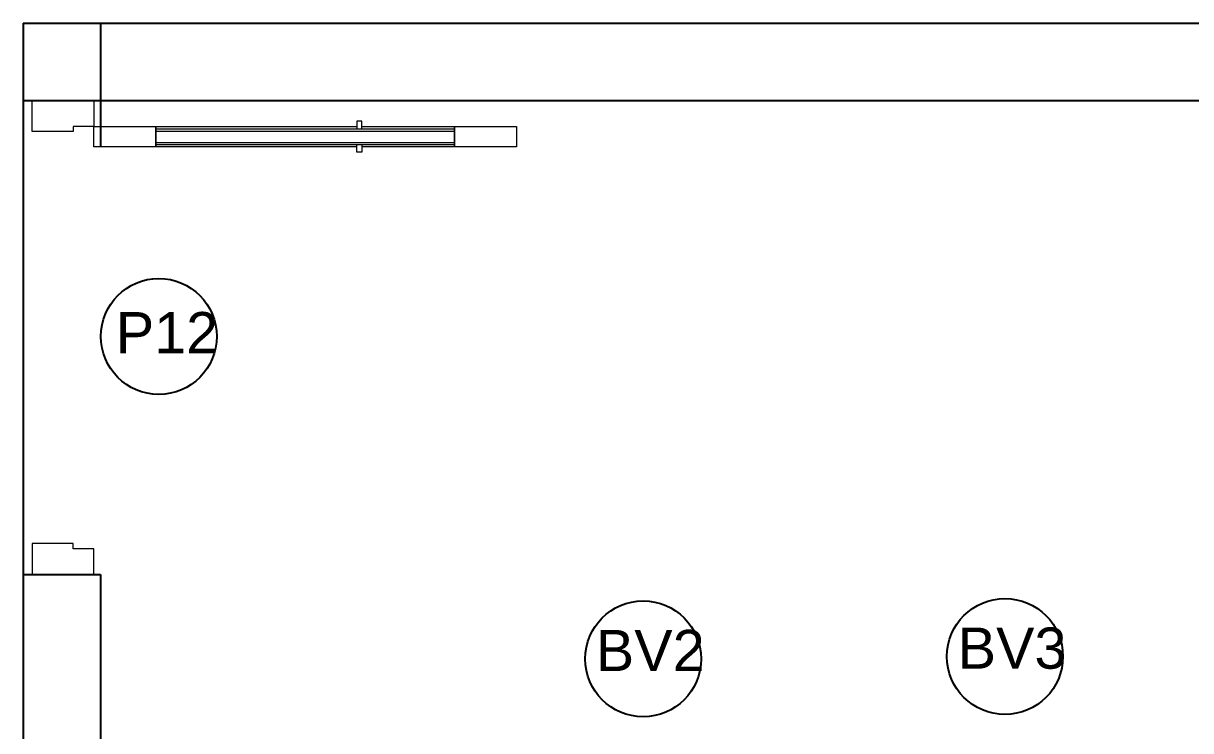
# Model space of a CAD drawing. Header units: centimetres. Extents: x -9 to 689, y 2 to 1997.
# Drawn here: x 14.4 to 241, y 1859.3 to 1996.6 of the extents above; entities that cross this region are included whole.
import ezdxf

# ---------------------------------------------------------------- set-up
doc = ezdxf.new("R2010")
doc.units = ezdxf.units.CM
doc.header["$MEASUREMENT"] = 0
for name, color, linetype in [('#STOPKONTAK', 9, 'Continuous'), ('ARS-Dinding', 7, 'Continuous'), ('ARS-FURNITURE', 252, 'Continuous'), ('ARS-LANTAI', 2, 'Continuous'), ('ARS-Perabot', 9, 'Continuous'), ('TEKS', 7, 'Continuous')]:
    doc.layers.add(name, color=color, linetype=linetype)
doc.layers.add('ARS-KUSEN', color=25, linetype='Continuous', lineweight=9)
doc.styles.get("Standard").update_dxf_attribs({"font": 'arial.ttf'})

# ---------------------------------------------------------------- blocks, each defined once
blk = doc.blocks.new('pintu 80')
at = {"layer": 'ARS-KUSEN'}
for points in [[(958.073, 3503.085), (958.573, 3503.085), (958.573, 3503.485), (958.673, 3503.485), (958.673, 3504.285), (958.073, 3504.285)], [(967.273, 3503.085), (966.773, 3503.085), (966.773, 3503.485), (966.673, 3503.485), (966.673, 3504.285), (967.273, 3504.285)], [(958.573, 3503.085), (958.573, 3501.885), (958.973, 3501.885), (958.973, 3503.085)], [(958.623, 3497.985), (958.623, 3497.885), (958.473, 3497.885), (958.473, 3497.985)], [(958.923, 3497.985), (958.923, 3497.885), (959.073, 3497.885), (959.073, 3497.985)], [(958.573, 3496.085), (958.573, 3494.885), (958.973, 3494.885), (958.973, 3496.085)]]:
    blk.add_lwpolyline(points, close=True, dxfattribs=at)
at = {"layer": 'ARS-KUSEN', "color": 16}
for points in [[(958.973, 3497.985), (958.973, 3501.885), (958.573, 3501.885), (958.573, 3497.985)], [(958.573, 3497.885), (958.573, 3496.085), (958.973, 3496.085), (958.973, 3497.885)]]:
    blk.add_lwpolyline(points, dxfattribs=at)
at = {"layer": 'ARS-KUSEN'}
for points in [[(958.623, 3501.885), (958.623, 3496.085)], [(958.663, 3501.885), (958.663, 3496.085)], [(958.883, 3501.885), (958.883, 3496.085)], [(958.923, 3501.885), (958.923, 3496.085)]]:
    blk.add_lwpolyline(points, dxfattribs=at)

msp = doc.modelspace()

# ---------------------------------------------------------------- linework, layer by layer
at = {"layer": '#STOPKONTAK'}
msp.add_line((14.43, 1889.65), (29.43, 1889.65), dxfattribs=at)
at = {"layer": 'ARS-Dinding'}
for p, q in [((14.43, 1996.65), (14.43, 1981.65)), ((14.43, 1996.65), (654.43, 1996.65)), ((29.43, 1996.65), (29.43, 1972.65)), ((14.43, 1981.65), (654.43, 1981.65)), ((14.43, 1889.65), (14.43, 351.65))]:
    msp.add_line(p, q, dxfattribs=at)
at = {"layer": 'ARS-FURNITURE'}
msp.add_line((29.43, 1889.65), (29.43, 351.65), dxfattribs=at)
at = {"layer": 'ARS-LANTAI'}
msp.add_lwpolyline([(14.43, 1981.65), (14.43, 1889.65)], dxfattribs=at)
at = {"layer": 'TEKS'}
for centre in [(40.73, 1935.87), (204.93, 1873.73), (134.72, 1873.27)]:
    msp.add_circle(centre, 11.25, dxfattribs=at)

# ---------------------------------------------------------------- block references
at = {"layer": 'ARS-Perabot', "xscale": -10, "yscale": 10, "zscale": 10, "rotation": 90}
msp.add_blockref('pintu 80', (35058.98, 11562.37), dxfattribs=at)

# ---------------------------------------------------------------- texts
at = {"layer": 'TEKS', "char_height": 8, "attachment_point": 1}
for s, insert in [('P12', (32.37, 1940.6)), ('BV2', (125.53, 1878.9)), ('BV3', (195.75, 1879.36))]:
    msp.add_mtext_dynamic_manual_height_columns(s, width=29.6432, gutter_width=1, heights=[0], dxfattribs=dict(at, insert=insert))

doc.saveas('drawing.dxf')
